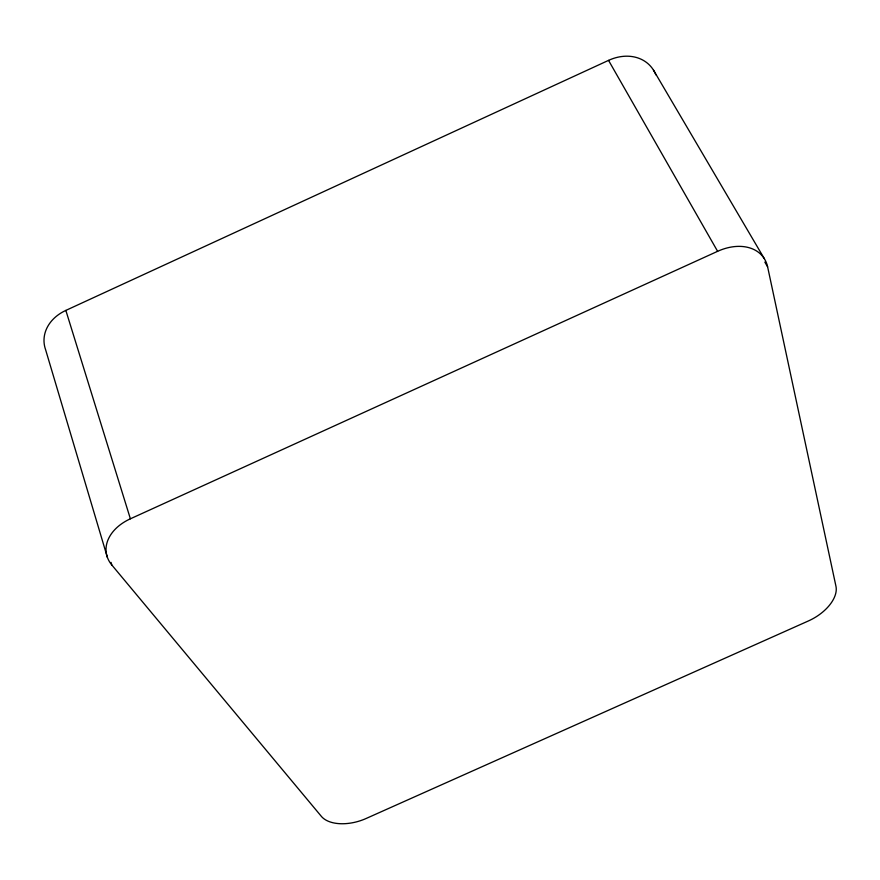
<?xml version="1.0" encoding="UTF-8"?>
<svg xmlns="http://www.w3.org/2000/svg" width="880" height="880" viewBox="0 0 880 880"><rect width="100%" height="100%" fill="white"/><g stroke="black" fill="none" stroke-linecap="round" stroke-linejoin="round"><path stroke-width="1.32" d="M107.404 557.425L45.606 349.723A43.109 34.287 -1.5 0 1 65.846 310.409L608.542 60.379A43.483 35.189 -44.2 0 1 655.886 74.855M111.826 565.015A46.068 32.45 -8.9 0 1 130.383 518.804L717.618 251.317A46.552 33.33 -36.6 0 1 767.613 266.838L835.956 586.278A35.882 20.614 -29.3 0 1 808.401 620.95L366.08 818.51A35.464 20.251 -16.8 0 1 321.365 816.365L111.826 565.015L111.045 562.397M653.455 70.07L764.291 258.621M764.83 262.108L767.613 266.838M608.542 60.379L717.618 251.317M65.846 310.409L130.383 518.804"/></g></svg>
